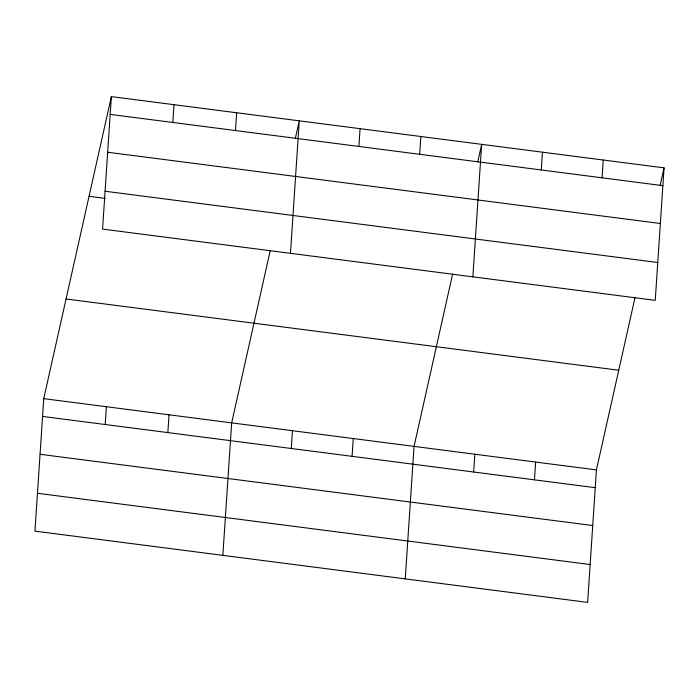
<?xml version="1.0" encoding="UTF-8"?>
<svg xmlns="http://www.w3.org/2000/svg" width="699" height="699" viewBox="0 0 699 699"><rect width="100%" height="100%" fill="white"/><g stroke="black" fill="none" stroke-linecap="round" stroke-linejoin="round"><path stroke-width="1.05" d="M111.368 96.611L102.57 229.097L655.251 300.352L664.05 167.865L111.368 96.611L43.749 398.648L34.95 531.135L587.632 602.389L596.43 469.903L635.007 297.617M105.208 424.511L106.388 406.731M172.819 122.474L174.007 104.684M167.847 432.585L169.027 414.804M235.458 130.547L236.638 112.757M222.859 555.364L231.666 422.878L270.233 250.592M290.478 253.318L299.277 120.84L295.327 138.489M291.273 448.496L292.462 430.715M358.893 146.458L360.072 128.677M352.069 456.333L353.257 438.553M419.688 154.296L420.868 136.515M405.245 578.877L414.053 446.39L452.62 274.104M472.865 276.839L481.663 144.352L477.714 162.002M473.66 472.008L474.839 454.228M541.279 169.971L542.459 152.19M534.455 479.846L535.635 462.065M602.075 177.808L603.254 160.027M660.101 185.515L664.05 167.865M110.18 114.391L662.87 185.646M107.672 152.242L660.354 223.497M105.077 191.246L657.768 262.501M89.053 196.288L105.252 198.376M66.064 298.98L618.746 370.234M43.749 398.648L596.43 469.903M42.569 416.438L595.251 487.684M40.053 454.289L592.743 525.543M37.466 493.284L590.148 564.539"/></g></svg>
